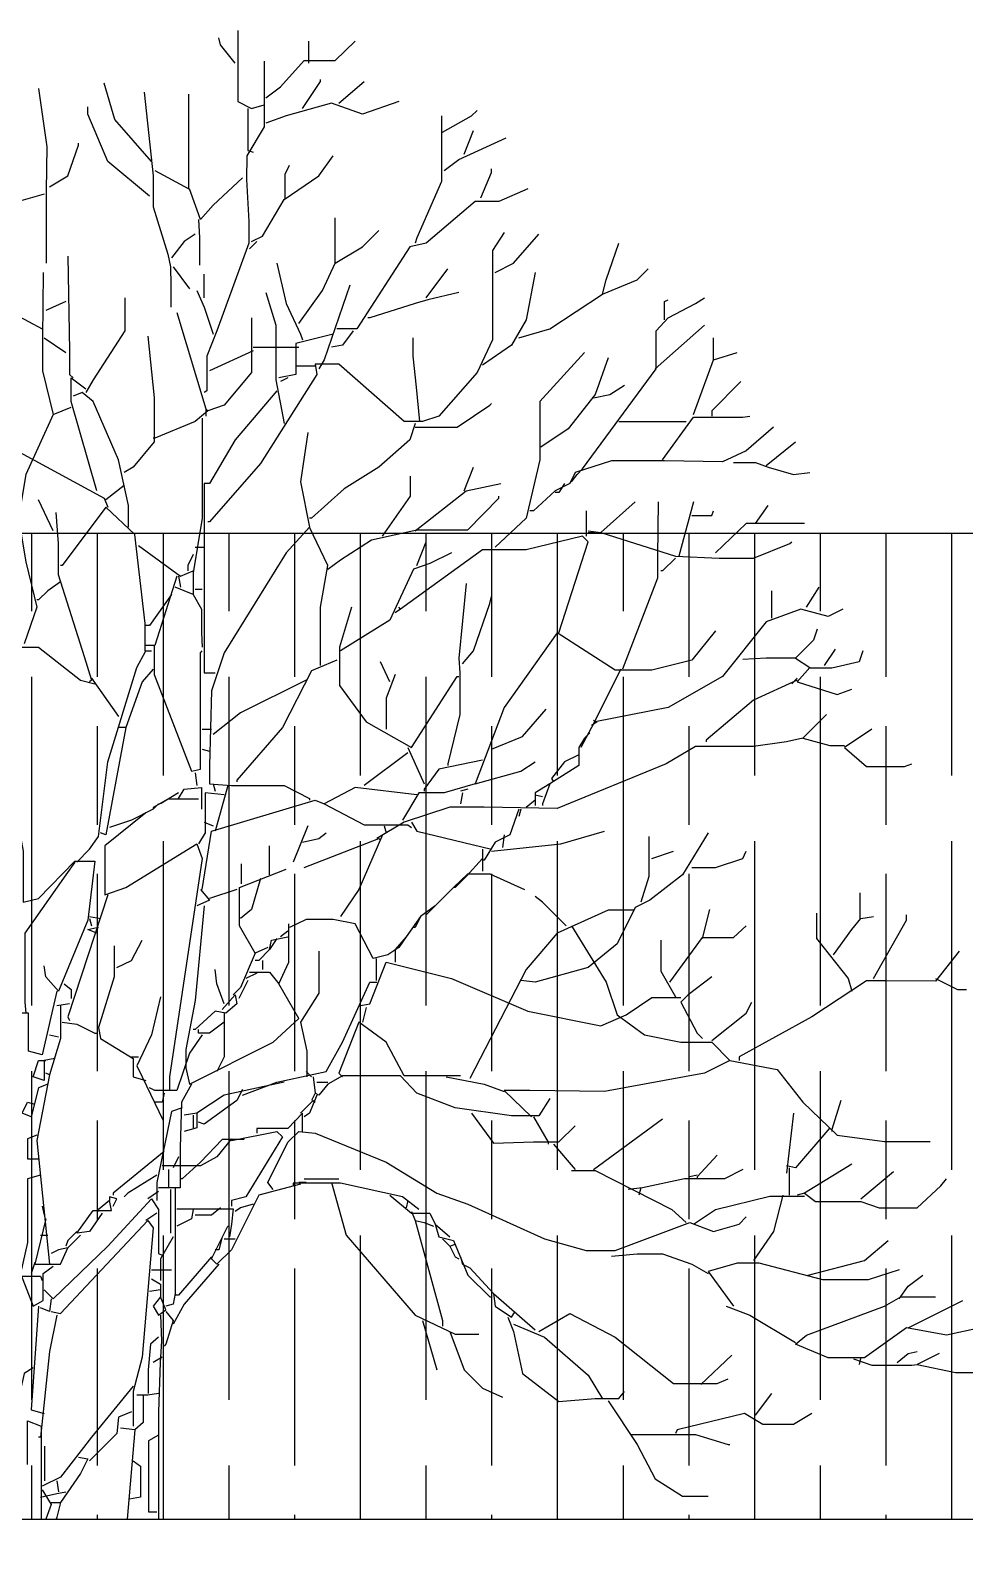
# Model space of a CAD drawing. Header units: centimetres. Extents: x 2004 to 13885, y -3131 to 5891.
# Drawn here: x 13259.6 to 13543.9, y 4264.7 to 4726.9 of the extents above; entities that cross this region are included whole.
import ezdxf

# ---------------------------------------------------------------- set-up
doc = ezdxf.new("R2010")
doc.units = ezdxf.units.CM

msp = doc.modelspace()

# ---------------------------------------------------------------- hatches: boundary and pattern name
at = {"transparency": 33554508}
h = msp.add_hatch(dxfattribs=at)
h.set_pattern_fill('GOST_WOOD', color=256, scale=10)
h.set_pattern_definition([(90, (0, 110.17), (60, -4e-15), [100, -20]), (90, (20, 90.17), (60, -4e-15), [60, -15, 30, -15]), (90, (40, 60.17), (60, -4e-15), [100, -20])])
h.paths.add_polyline_path([(13646.78, 4273.92), (13646.78, 4243.92), (13607.02, 4243.92), (13607.02, 3993.92), (13646.78, 3993.92), (13646.78, 3973.92), (13851.03, 3973.92), (13851.03, 4573.92), (13085.06, 4573.92), (13085.06, 4273.92)])

# ---------------------------------------------------------------- linework, layer by layer
msp.add_line((13085.06, 4573.92), (13851.03, 4573.92))
at = {"color": 84}
for points in [[(13321.86, 4716.9), (13317.44, 4722.44), (13316.88, 4724.65)], [(13322.7, 4726.87), (13322.7, 4705.27), (13326.85, 4703.06), (13330.72, 4704.17)], [(13331.28, 4706.38), (13335.71, 4709.7), (13342.9, 4717.73), (13352.32, 4717.73), (13358.41, 4723.55)], [(13344.29, 4716.9), (13344.29, 4723.55)], [(13330.72, 4717.46), (13330.72, 4697.52), (13325.46, 4688.66), (13325.33, 4681.47), (13326.09, 4668.73), (13326.09, 4662.09), (13316.33, 4635.51), (13313.28, 4627.76), (13313.28, 4617.24), (13312.45, 4616.69)], [(13296.4, 4687), (13285.32, 4699.74), (13282, 4710.81)], [(13342.35, 4703.06), (13347.89, 4711.36), (13347.89, 4711.92)], [(13353.42, 4704.72), (13361.18, 4711.36)], [(13262.07, 4709.15), (13264.56, 4691.43), (13264.42, 4678.14), (13264.35, 4672.61), (13264.35, 4656)], [(13294.18, 4708.04), (13296.95, 4682.57), (13296.95, 4673.16), (13301.38, 4658.77), (13302.21, 4654.89), (13302.35, 4649.35), (13302.35, 4642.71)], [(13297.5, 4684.24), (13307.75, 4678.7), (13307.75, 4707.49)], [(13371.69, 4705.27), (13360.62, 4701.4), (13351.21, 4704.72), (13337.37, 4700.84), (13331.28, 4698.63)], [(13295.84, 4676.48), (13283.11, 4687), (13277.02, 4701.4), (13277.02, 4703.61)], [(13325.74, 4703.06), (13325.74, 4690.33), (13327.4, 4689.77)], [(13384.71, 4700.84), (13384.71, 4680.91), (13377.23, 4663.75), (13376.68, 4662.09)], [(13384.98, 4695.86), (13393.84, 4700.84), (13395.5, 4702.51)], [(13391.63, 4689.22), (13394.4, 4696.42)], [(13265.39, 4679.25), (13270.93, 4682.57), (13274.25, 4691.99), (13274.25, 4692.54)], [(13385.54, 4684.24), (13389.97, 4687.56), (13404.36, 4694.2)], [(13326.85, 4662.64), (13330.17, 4664.3), (13336.81, 4675.38), (13347.33, 4682.57), (13351.76, 4688.66)], [(13337.09, 4675.38), (13337.09, 4683.13), (13338.47, 4685.9)], [(13396.61, 4675.93), (13399.93, 4683.68), (13399.93, 4684.79)], [(13324.08, 4682.02), (13315.22, 4673.72), (13311.35, 4669.29), (13308.02, 4678.7)], [(13411.01, 4678.7), (13402.15, 4674.82), (13394.95, 4674.82), (13380, 4662.09), (13375.02, 4660.98), (13358.96, 4636.07), (13352.87, 4636.07)], [(13263.73, 4677.04), (13255.98, 4674.82), (13254.87, 4674.82)], [(13310.79, 4669.29), (13311.07, 4663.75), (13311.07, 4655.44)], [(13352.32, 4656), (13352.32, 4669.84)], [(13309.68, 4664.86), (13306.36, 4662.64), (13302.49, 4657.66)], [(13403.81, 4665.41), (13400.21, 4659.87), (13400.21, 4632.74), (13395.5, 4622.78), (13383.88, 4609.49), (13378.89, 4607.83), (13373.36, 4607.83), (13353.42, 4625.27), (13346.23, 4625.27), (13346.78, 4622.22), (13329.62, 4595.09), (13314.11, 4577.38), (13313.56, 4577.38)], [(13341.24, 4637.73), (13348.44, 4647.69), (13352.32, 4656), (13360.62, 4660.98), (13365.6, 4665.96)], [(13401.04, 4653.23), (13406.58, 4656), (13414.33, 4664.86)], [(13328.51, 4662.64), (13326.29, 4660.43)], [(13433.71, 4646.59), (13434.81, 4651.01), (13438.69, 4662.09)], [(13270.93, 4658.21), (13271.48, 4629.42), (13271.48, 4622.22), (13272.59, 4621.12)], [(13303.04, 4654.89), (13308.02, 4648.25)], [(13334.6, 4656), (13337.37, 4643.82), (13341.8, 4634.41), (13342.35, 4632.74)], [(13263.45, 4653.23), (13263.31, 4633.3), (13263.31, 4623.33), (13266.5, 4610.04), (13272.03, 4612.26)], [(13312.45, 4645.48), (13312.45, 4652.68)], [(13380, 4645.48), (13386.64, 4654.34)], [(13413.22, 4653.23), (13410.45, 4638.83), (13406.02, 4631.08), (13397.16, 4624.99)], [(13408.24, 4633.3), (13417.65, 4636.07), (13433.71, 4646.59), (13444.23, 4651.01), (13447.55, 4654.34)], [(13288.37, 4645.48), (13288.37, 4635.51), (13278.68, 4620.56), (13276.46, 4616.69)], [(13310.24, 4647.69), (13312.45, 4642.71), (13315.22, 4634.41)], [(13331.28, 4647.14), (13334.32, 4637.17), (13334.32, 4620.56), (13336.81, 4607.28)], [(13356.75, 4649.35), (13348.99, 4626.65), (13347.33, 4623.89)], [(13389.97, 4647.14), (13380.55, 4644.92), (13376.68, 4643.82), (13362.84, 4639.39), (13362.28, 4639.39)], [(13424.29, 4589.56), (13425.95, 4591.77), (13427.62, 4593.43), (13450.04, 4623.89), (13450.04, 4635.51), (13453.64, 4639.39), (13461.94, 4643.82), (13464.71, 4645.48)], [(13270.37, 4644.37), (13264.28, 4641.6)], [(13304.15, 4641.05), (13313.01, 4611.7), (13313.01, 4609.49)], [(13452.53, 4638.83), (13452.53, 4644.37), (13453.64, 4644.92)], [(13254.87, 4640.5), (13263.18, 4636.07)], [(13326.85, 4639.39), (13326.85, 4622.78), (13318.54, 4612.81), (13313.56, 4611.15), (13313.01, 4611.7)], [(13449.76, 4623.89), (13464.71, 4637.17)], [(13263.73, 4633.3), (13270.37, 4628.87)], [(13295.29, 4633.85), (13297.23, 4615.03), (13297.23, 4601.74), (13290.86, 4593.99), (13288.09, 4592.33)], [(13351.76, 4634.41), (13340.41, 4631.64), (13340.41, 4622.22), (13335.15, 4621.12)], [(13357.85, 4635.51), (13354.53, 4631.08), (13351.21, 4630.53)], [(13378.06, 4607.83), (13377.09, 4618.35), (13376.05, 4627.76), (13376.05, 4633.3)], [(13467.48, 4626.65), (13467.48, 4633.3)], [(13327.4, 4629.42), (13314.11, 4623.33)], [(13327.4, 4630.53), (13341.24, 4630.53)], [(13428.17, 4628.87), (13414.6, 4613.92), (13414.6, 4596.2), (13410.45, 4578.48), (13401.04, 4569.63)], [(13435.37, 4627.21), (13431.49, 4616.13), (13423.19, 4605.61), (13414.88, 4600.08)], [(13461.39, 4610.04), (13467.48, 4626.65), (13474.68, 4628.87)], [(13346.23, 4624.72), (13340.69, 4624.72)], [(13279.79, 4586.79), (13272.03, 4613.92), (13272.03, 4621.12), (13276.46, 4617.79)], [(13337.92, 4621.12), (13335.71, 4620.01)], [(13430.94, 4615.03), (13435.92, 4616.13), (13440.35, 4618.9)], [(13475.78, 4620.01), (13466.93, 4611.15), (13466.93, 4609.49)], [(13289.48, 4575.72), (13289.48, 4582.36), (13286.43, 4596.2), (13278.68, 4613.92), (13275.36, 4616.69), (13272.59, 4615.58)], [(13334.6, 4617.24), (13321.86, 4602.29), (13314.11, 4589), (13312.45, 4589)], [(13376.68, 4606.17), (13389.41, 4606.17), (13399.38, 4612.81), (13399.93, 4613.37)], [(13266.5, 4610.04), (13258.19, 4591.77), (13255.98, 4578.48), (13258.19, 4565.2), (13261.52, 4551.36), (13257.64, 4540.28)], [(13313.56, 4611.15), (13309.68, 4607.83), (13297.5, 4602.85), (13296.95, 4602.85)], [(13311.9, 4608.94), (13311.9, 4578.48), (13309.13, 4561.87), (13309.13, 4555.23), (13303.59, 4557.45)], [(13451.98, 4596.2), (13461.39, 4609.21), (13476.34, 4609.21), (13478.55, 4609.49)], [(13344.01, 4604.51), (13341.8, 4589.56), (13344.57, 4575.72)], [(13376.68, 4607.28), (13375.02, 4602.29), (13365.6, 4593.99), (13355.08, 4587.34), (13345.12, 4578.48), (13344.57, 4578.48)], [(13485.75, 4606.17), (13477.45, 4598.97), (13470.25, 4595.65), (13452.53, 4595.93), (13436.47, 4595.93), (13425.4, 4592.33), (13423.74, 4589), (13419.31, 4586.79), (13412.67, 4580.7), (13411.56, 4580.7)], [(13438.69, 4607.83), (13459.17, 4607.83)], [(13241.31, 4559.11), (13241.31, 4581.25), (13250.44, 4601.74), (13282, 4584.58), (13283.11, 4581.81)], [(13483.54, 4594.54), (13492.39, 4601.74)], [(13473.57, 4595.37), (13480.21, 4595.37), (13484.09, 4593.99), (13491.84, 4591.77), (13496.82, 4592.33)], [(13366.71, 4572.95), (13375.29, 4585.13), (13375.29, 4591.22)], [(13391.63, 4586.79), (13394.4, 4593.99)], [(13288.09, 4588.45), (13282.55, 4584.02)], [(13312.45, 4589), (13312.45, 4549.69), (13312.45, 4531.42), (13315.77, 4531.42)], [(13350.1, 4562.98), (13353.98, 4565.75), (13363.39, 4571.84), (13377.23, 4574.89), (13392.73, 4574.89), (13402.15, 4584.58), (13402.15, 4585.13)], [(13376.68, 4574.61), (13392.18, 4586.79), (13402.7, 4589)], [(13422.08, 4589), (13420.42, 4586.24), (13419.31, 4586.24)], [(13266.5, 4574.61), (13262.07, 4584.02)], [(13294.46, 4538.07), (13294.46, 4546.37), (13291.41, 4573.5), (13282.55, 4581.81), (13269.27, 4564.09), (13268.71, 4564.09)], [(13428.72, 4580.7), (13428.72, 4572.95)], [(13443.67, 4583.47), (13433.15, 4574.06), (13455.85, 4566.86), (13469.14, 4566.3), (13479.66, 4566.3), (13490.73, 4570.73), (13491.29, 4571.29)], [(13450.59, 4583.47), (13450.45, 4566.86), (13450.45, 4560.21), (13439.8, 4532.53)], [(13461.39, 4583.47), (13456.96, 4566.86)], [(13460.84, 4579.32), (13466.93, 4579.32), (13467.48, 4580.7)], [(13480.21, 4576.82), (13484.09, 4582.36)], [(13267.33, 4580.15), (13268.02, 4570.73), (13268.02, 4561.32), (13275.91, 4536.41), (13278.13, 4529.21), (13277.57, 4528.65)], [(13495.16, 4576.82), (13477.45, 4576.82), (13468.03, 4567.96)], [(13347.89, 4533.64), (13347.89, 4551.36), (13350.1, 4564.09), (13344.57, 4575.72), (13337.37, 4567.96), (13318.54, 4537.51), (13314.67, 4525.89), (13314.11, 4503.19), (13314.11, 4497.65), (13320.76, 4497.1), (13336.81, 4497.1), (13344.57, 4493.22), (13344.57, 4492.67)], [(13420.42, 4543.6), (13429.28, 4571.29), (13427.62, 4572.95), (13410.45, 4568.8), (13397.16, 4568.8), (13372.25, 4550.8), (13371.69, 4551.36)], [(13377.23, 4564.09), (13380, 4571.29)], [(13429.28, 4574.61), (13433.15, 4574.06)], [(13429.28, 4574.06), (13431.49, 4574.06)], [(13292.52, 4570.18), (13305.25, 4560.77), (13309.13, 4562.43)], [(13309.13, 4567.41), (13307.47, 4564.09), (13307.47, 4562.43)], [(13309.68, 4569.63), (13312.45, 4569.63)], [(13387.75, 4567.96), (13381.11, 4564.64), (13376.12, 4562.98), (13368.93, 4547.48), (13353.98, 4538.07)], [(13455.85, 4566.3), (13451.98, 4562.43), (13451.42, 4562.43)], [(13268.71, 4559.11), (13264.84, 4556.34), (13262.07, 4553.57), (13261.52, 4553.57)], [(13304.15, 4560.77), (13297.5, 4539.73), (13294.74, 4539.73)], [(13304.7, 4560.77), (13305.25, 4557.45)], [(13392.18, 4558.55), (13389.97, 4535.85), (13390.24, 4531.42), (13390.24, 4518.69), (13386.64, 4503.74), (13386.64, 4503.19)], [(13495.72, 4551.36), (13499.59, 4557.45)], [(13302.49, 4555.23), (13295.84, 4545.82), (13294.74, 4545.82)], [(13309.13, 4555.23), (13311.62, 4550.8), (13311.62, 4543.6), (13311.9, 4539.17)], [(13309.68, 4556.89), (13311.9, 4556.89)], [(13391.07, 4534.19), (13394.4, 4538.07), (13399.38, 4552.46), (13399.93, 4554.68)], [(13485.2, 4548.03), (13485.2, 4556.34)], [(13357.3, 4551.36), (13353.7, 4539.17), (13353.7, 4527.55), (13361.73, 4516.47), (13375.57, 4508.72), (13389.41, 4530.32), (13389.97, 4530.32)], [(13372.25, 4550.8), (13370.59, 4549.69)], [(13506.79, 4550.8), (13502.36, 4548.59), (13494.06, 4550.8), (13483.54, 4546.93), (13470.25, 4530.32), (13453.64, 4520.9), (13431.49, 4516.47), (13430.94, 4517.03)], [(13468.03, 4544.16), (13460.84, 4535.3), (13448.65, 4532.25), (13437.58, 4532.25), (13419.86, 4543.6), (13403.81, 4520.9), (13394.95, 4497.65), (13385.54, 4494.88), (13377.79, 4494.88), (13372.8, 4486.58)], [(13499.04, 4544.71), (13497.93, 4541.39), (13492.39, 4535.85), (13496.82, 4533.08), (13492.95, 4528.65), (13505.13, 4524.78), (13509.56, 4526.44)], [(13255.42, 4540.84), (13254.87, 4538.07), (13250.16, 4526.99), (13250.16, 4515.37), (13257.36, 4477.16), (13257.36, 4461.66), (13262.07, 4462.77), (13273.14, 4474.12), (13279.23, 4474.12), (13277.02, 4456.12), (13268.16, 4434.53), (13264.28, 4438.96), (13263.73, 4442.28)], [(13255.98, 4539.17), (13262.07, 4539.17), (13274.8, 4529.21), (13279.23, 4528.1)], [(13297.23, 4539.73), (13297.23, 4530.87), (13308.58, 4501.53), (13311.35, 4502.08), (13311.35, 4537.51), (13311.9, 4538.07)], [(13273.7, 4473.84), (13277.57, 4477.72), (13280.34, 4481.59), (13283.11, 4504.29), (13291.97, 4533.08), (13294.74, 4538.07), (13296.4, 4538.07)], [(13352.87, 4535.3), (13345.12, 4531.98), (13336.26, 4514.81), (13322.42, 4498.76), (13322.42, 4498.2)], [(13368.93, 4528.65), (13366.16, 4534.74)], [(13476.34, 4535.58), (13483.54, 4535.99), (13492.39, 4535.99)], [(13512.88, 4538.07), (13511.77, 4534.74), (13503.47, 4532.81), (13496.82, 4532.81)], [(13501.25, 4533.64), (13504.57, 4538.62)], [(13278.13, 4529.76), (13286.43, 4518.14)], [(13296.95, 4532.53), (13293.63, 4528.65), (13288.64, 4514.81), (13286.43, 4514.81)], [(13370.59, 4530.87), (13367.82, 4523.67), (13367.82, 4514.26)], [(13439.24, 4532.53), (13430.38, 4514.81), (13427.06, 4508.72)], [(13492.95, 4529.76), (13491.29, 4528.1)], [(13343.46, 4529.21), (13323.53, 4519.24), (13315.22, 4512.6)], [(13492.95, 4529.21), (13479.66, 4523.12), (13465.26, 4510.94), (13465.26, 4510.38)], [(13399.93, 4508.17), (13409.34, 4512.04), (13416.54, 4520.35)], [(13432.04, 4516.47), (13430.38, 4515.37)], [(13501.81, 4518.69), (13494.61, 4511.49), (13502.91, 4509.28), (13507.34, 4509.28)], [(13288.64, 4514.81), (13282.55, 4482.15), (13280.89, 4482.7)], [(13311.9, 4514.26), (13314.67, 4514.26)], [(13494.61, 4511.49), (13489.63, 4510.38), (13479.66, 4509), (13461.94, 4509), (13453.08, 4503.74), (13419.86, 4490.18), (13397.72, 4490.59), (13387.2, 4490.59), (13373.36, 4486.02), (13365.05, 4481.04)], [(13429.83, 4513.15), (13428.17, 4511.49), (13426.51, 4508.72), (13426.51, 4503.19), (13417.65, 4497.65), (13413.22, 4494.88), (13413.22, 4491.01)], [(13515.65, 4514.26), (13507.34, 4508.72), (13513.99, 4502.91), (13525.61, 4502.91), (13527.83, 4503.74)], [(13311.9, 4508.17), (13314.11, 4507.62)], [(13374.46, 4507.06), (13361.18, 4497.1)], [(13374.46, 4508.72), (13379.45, 4497.65)], [(13397.16, 4504.85), (13383.88, 4502.08), (13379.45, 4495.99), (13379.45, 4495.43)], [(13394.95, 4497.65), (13408.79, 4501.53), (13413.22, 4504.29)], [(13426.51, 4506.51), (13422.08, 4504.29), (13418.2, 4499.31), (13418.76, 4498.2)], [(13309.68, 4500.97), (13310.24, 4497.1)], [(13315.22, 4497.65), (13315.77, 4495.43)], [(13417.65, 4497.65), (13415.43, 4491.56), (13415.43, 4491.01)], [(13310.79, 4492.94), (13301.38, 4492.94), (13296.95, 4490.45), (13296.95, 4489.9)], [(13304.7, 4494.88), (13299.16, 4491.56)], [(13304.7, 4493.22), (13306.36, 4495.99), (13311.62, 4496.54), (13311.62, 4489.9)], [(13318.54, 4494.33), (13312.73, 4494.88), (13312.73, 4482.7), (13310.79, 4479.38)], [(13311.9, 4465.54), (13314.67, 4483.25), (13346.23, 4492.67), (13348.99, 4491.56)], [(13319.65, 4497.1), (13315.77, 4483.25)], [(13377.23, 4494.33), (13358.41, 4496.54), (13348.99, 4491.56), (13361.18, 4485.19), (13374.46, 4485.19), (13375.57, 4484.36)], [(13392.73, 4495.99), (13390.52, 4495.43)], [(13391.07, 4494.88), (13390.52, 4491.56)], [(13413.22, 4492.67), (13410.45, 4490.45)], [(13413.22, 4494.33), (13415.43, 4493.77)], [(13294.74, 4488.79), (13282.28, 4478.82), (13282.28, 4463.88), (13288.64, 4466.09), (13310.24, 4479.38), (13311.9, 4474.95), (13301.93, 4408.51), (13301.93, 4404.63)], [(13298.61, 4491.56), (13296.95, 4489.9), (13290.31, 4486.58), (13283.66, 4484.36)], [(13408.24, 4489.9), (13405.47, 4482.15), (13401.04, 4479.93), (13397.72, 4474.4), (13397.16, 4474.4)], [(13408.79, 4489.9), (13408.24, 4487.68)], [(13312.45, 4486.02), (13315.22, 4484.91)], [(13344.01, 4484.91), (13339.58, 4473.84)], [(13367.27, 4484.91), (13367.82, 4482.7)], [(13375.57, 4486.02), (13377.23, 4483.25), (13399.93, 4477.72)], [(13332.38, 4469.97), (13332.38, 4478.82)], [(13342.35, 4479.93), (13347.33, 4481.04), (13349.55, 4482.7)], [(13342.9, 4472.18), (13365.6, 4481.04), (13366.16, 4480.49)], [(13366.71, 4482.15), (13359.51, 4465.54), (13353.98, 4457.23)], [(13399.93, 4477.16), (13420.97, 4479.38), (13434.26, 4483.25)], [(13403.81, 4482.15), (13403.25, 4478.27)], [(13465.82, 4482.7), (13458.07, 4469.97), (13448.1, 4462.21), (13443.67, 4460), (13438.13, 4448.93), (13429.28, 4441.73), (13413.22, 4437.3), (13408.79, 4437.85)], [(13447.82, 4481.59), (13447.82, 4469.41), (13445.33, 4461.66)], [(13397.16, 4474.95), (13392.18, 4469.41), (13388.86, 4466.09), (13388.3, 4466.09)], [(13397.16, 4477.72), (13397.16, 4471.07)], [(13448.65, 4474.95), (13455.3, 4477.16)], [(13460.84, 4472.18), (13468.03, 4472.18), (13476.34, 4474.95), (13477.45, 4477.16)], [(13273.14, 4473.84), (13270.37, 4469.97), (13257.92, 4452.25), (13257.92, 4431.21), (13258.19, 4427.89)], [(13331.83, 4447.82), (13327.96, 4446.16), (13323.25, 4454.46), (13323.25, 4466.09), (13337.37, 4471.63)], [(13323.8, 4467.2), (13323.8, 4473.29)], [(13380, 4457.79), (13388.3, 4466.09), (13392.73, 4470.24), (13399.38, 4470.24), (13409.9, 4465.54)], [(13311.35, 4465.54), (13314.11, 4462.21), (13310.24, 4460.55)], [(13322.42, 4465.54), (13314.11, 4462.77)], [(13329.62, 4468.86), (13326.85, 4459.45), (13323.53, 4456.68)], [(13283.11, 4463.88), (13270.93, 4426.78), (13271.48, 4425.67)], [(13312.45, 4460.55), (13309.68, 4431.76), (13306.92, 4416.81), (13306.92, 4411.28), (13308.02, 4406.29), (13333.49, 4419.03), (13341.24, 4426.23), (13335.15, 4436.75), (13338.2, 4443.39), (13338.2, 4455.02)], [(13382.77, 4460.55), (13378.34, 4457.23), (13373.91, 4451.14), (13370.59, 4447.27), (13370.59, 4443.39)], [(13422.63, 4454.46), (13415.43, 4461.66), (13413.22, 4463.32)], [(13512.05, 4456.68), (13512.05, 4464.43)], [(13277.57, 4457.23), (13280.89, 4456.68)], [(13277.57, 4456.68), (13278.13, 4454.46)], [(13373.91, 4451.14), (13371.69, 4447.82), (13368.37, 4445.6), (13363.94, 4444.5), (13358.41, 4455.02), (13351.76, 4456.4), (13343.46, 4456.4), (13338.47, 4453.91)], [(13378.34, 4457.23), (13376.68, 4453.91), (13376.12, 4453.91)], [(13443.12, 4459.17), (13435.37, 4459.17), (13419.86, 4452.25), (13410.45, 4441.18), (13393.29, 4407.96)], [(13464.16, 4450.59), (13466.37, 4459.45)], [(13498.76, 4458.34), (13498.76, 4450.59), (13508.45, 4438.41), (13509.56, 4434.53)], [(13504.02, 4445.6), (13509.56, 4453.36), (13512.33, 4456.68), (13516.2, 4457.23)], [(13516.2, 4438.41), (13526.17, 4456.12), (13526.17, 4457.79)], [(13279.79, 4452.25), (13277.02, 4453.36), (13279.79, 4453.91), (13280.34, 4453.91)], [(13334.6, 4450.59), (13332.38, 4447.27), (13332.94, 4450.03), (13337.92, 4451.14)], [(13337.92, 4452.8), (13335.71, 4451.14)], [(13424.29, 4454.46), (13434.81, 4437.3), (13438.13, 4427.33), (13446.44, 4421.24), (13457.51, 4419.03), (13466.93, 4419.03), (13472.46, 4413.49), (13464.71, 4409.62), (13434.26, 4404.08), (13411.56, 4404.36), (13403.81, 4404.36), (13412.11, 4396.33)], [(13454.19, 4437.3), (13464.16, 4450.86), (13473.57, 4450.86), (13477.45, 4454.46)], [(13285.05, 4448.37), (13285.05, 4438.96), (13280.34, 4423.46), (13280.89, 4420.14), (13290.86, 4414.05), (13290.86, 4408.51), (13294.74, 4407.4)], [(13285.88, 4441.73), (13290.31, 4443.94), (13293.63, 4450.03)], [(13332.38, 4447.27), (13329.06, 4443.94), (13327.96, 4443.94)], [(13347.33, 4446.71), (13347.33, 4433.98), (13341.8, 4425.12), (13343.73, 4416.26), (13343.73, 4408.51)], [(13451.42, 4450.03), (13451.42, 4440.62), (13455.85, 4432.87)], [(13542.22, 4446.71), (13535.03, 4437.58), (13520.08, 4437.72), (13513.99, 4437.72), (13497.38, 4426.78), (13475.23, 4414.6), (13475.23, 4413.49)], [(13327.96, 4446.16), (13323.53, 4435.64), (13321.31, 4433.42)], [(13330.17, 4443.94), (13330.17, 4441.18)], [(13359.51, 4430.1), (13362.84, 4430.66), (13367.82, 4443.39), (13387.75, 4438.41), (13411.01, 4428.44), (13433.15, 4424.01), (13440.9, 4427.33), (13448.65, 4432.59), (13457.51, 4432.59)], [(13364.77, 4444.5), (13364.77, 4437.85)], [(13318.54, 4430.66), (13316.33, 4436.75), (13315.77, 4441.18)], [(13325.74, 4437.85), (13322.97, 4432.32)], [(13324.08, 4402.97), (13334.6, 4406.85), (13349.55, 4410.17), (13354.53, 4419.03), (13362.84, 4437.3), (13365.05, 4437.3)], [(13328.51, 4440.07), (13325.19, 4438.41)], [(13326.29, 4440.35), (13332.38, 4440.35), (13335.15, 4436.75)], [(13466.93, 4438.96), (13459.73, 4433.42), (13457.51, 4431.21), (13462.5, 4421.8), (13464.16, 4420.14)], [(13535.03, 4438.41), (13541.67, 4435.09), (13544.44, 4435.09)], [(13267.61, 4434.53), (13263.18, 4415.15), (13259.02, 4416.26), (13259.02, 4427.89), (13256.53, 4427.89)], [(13269.82, 4436.75), (13272.03, 4435.09), (13272.03, 4432.32)], [(13299.16, 4432.87), (13296.4, 4421.24), (13291.97, 4411.83), (13293.63, 4408.51), (13299.99, 4395.22), (13299.99, 4389.13)], [(13317.99, 4428.99), (13321.86, 4433.42), (13322.42, 4430.66), (13319.1, 4427.89), (13315.77, 4428.44), (13309.68, 4422.9), (13309.13, 4422.9)], [(13268.71, 4430.1), (13268.71, 4420.14), (13265.39, 4409.06), (13264.28, 4409.62)], [(13271.48, 4430.66), (13267.61, 4430.1)], [(13361.73, 4429.55), (13360.62, 4425.12)], [(13466.93, 4419.58), (13477.45, 4427.89), (13479.11, 4431.21)], [(13269.27, 4425.12), (13273.7, 4424.57), (13279.23, 4421.8), (13279.79, 4421.8)], [(13318.54, 4425.12), (13314.11, 4421.8), (13310.79, 4421.8), (13310.79, 4422.9)], [(13318.54, 4427.89), (13318.54, 4414.6), (13316.33, 4410.17)], [(13390.52, 4408.79), (13373.36, 4408.79), (13367.82, 4419.03), (13359.51, 4425.12), (13353.42, 4409.62), (13354.53, 4408.51)], [(13265.39, 4421.24), (13268.16, 4420.69)], [(13311.9, 4421.24), (13308.02, 4415.71), (13304.15, 4404.36), (13297.5, 4404.36), (13295.84, 4405.19)], [(13290.31, 4414.6), (13292.52, 4414.6)], [(13267.05, 4414.05), (13263.73, 4413.49), (13263.73, 4407.4), (13260.41, 4408.51), (13262.07, 4413.49), (13264.28, 4413.49)], [(13343.46, 4410.17), (13345.12, 4408.51)], [(13472.46, 4413.49), (13486.86, 4410.72), (13494.61, 4400.76), (13505.13, 4390.79), (13519.52, 4388.85), (13533.37, 4388.85)], [(13264.84, 4406.29), (13262.07, 4405.19), (13259.85, 4396.33), (13257.09, 4397.44), (13258.75, 4400.76), (13260.96, 4400.2)], [(13265.39, 4409.06), (13261.52, 4389.13), (13265.39, 4351.48)], [(13308.58, 4406.29), (13305.53, 4400.76), (13305.12, 4386.92), (13305.12, 4374.74), (13298.61, 4374.74)], [(13336.81, 4406.85), (13318.54, 4402.97), (13310.24, 4397.44), (13310.24, 4393.01), (13306.36, 4391.9)], [(13345.67, 4408.51), (13346.23, 4403.53), (13345.12, 4401.31)], [(13417.65, 4401.86), (13414.33, 4396.61), (13406.02, 4396.61), (13388.86, 4399.1), (13377.23, 4403.53), (13372.25, 4408.79), (13354.53, 4408.79), (13350.1, 4406.29), (13347.33, 4402.97), (13346.23, 4403.53)], [(13346.78, 4406.85), (13350.1, 4406.85)], [(13386.09, 4408.51), (13397.72, 4406.29), (13403.81, 4404.08)], [(13300.27, 4403.53), (13299.72, 4400.76), (13297.5, 4400.76)], [(13324.08, 4404.63), (13322.42, 4401.31), (13312.45, 4394.11), (13310.79, 4394.67)], [(13341.8, 4397.44), (13345.67, 4401.31), (13346.23, 4400.76)], [(13346.78, 4402.97), (13344.57, 4397.44), (13342.9, 4396.33)], [(13506.24, 4401.31), (13503.47, 4392.45), (13503.47, 4391.9)], [(13305.81, 4399.1), (13302.49, 4397.99), (13298.06, 4376.4), (13298.06, 4370.86)], [(13310.24, 4397.44), (13306.36, 4396.88)], [(13309.13, 4396.88), (13309.13, 4393.01)], [(13342.35, 4391.9), (13342.35, 4397.44), (13337.92, 4392.73), (13328.51, 4392.73), (13328.51, 4391.35)], [(13393.84, 4397.44), (13400.49, 4388.3), (13412.67, 4388.72), (13420.42, 4388.72), (13425.4, 4393.56)], [(13412.67, 4396.33), (13417.1, 4388.58), (13417.1, 4388.02)], [(13430.94, 4380.27), (13451.98, 4395.77)], [(13491.84, 4397.44), (13489.63, 4379.16)], [(13320.76, 4389.13), (13334.6, 4391.9), (13336.26, 4390.24), (13325.19, 4371.97), (13320.76, 4370.86), (13320.76, 4369.2)], [(13333.49, 4374.18), (13331.83, 4376.4), (13337.92, 4388.58), (13341.24, 4391.9), (13346.23, 4391.35), (13367.82, 4382.49), (13383.32, 4373.07), (13392.73, 4369.75), (13415.99, 4359.23), (13428.72, 4355.63), (13437.58, 4355.63), (13460.28, 4364.22), (13467.48, 4361.45), (13475.23, 4363.66), (13477.45, 4365.88)], [(13502.91, 4393.01), (13492.39, 4380.83), (13489.63, 4381.38)], [(13261.52, 4390.79), (13258.75, 4389.68), (13258.75, 4383.59), (13262.07, 4383.59)], [(13320.76, 4389.68), (13316.33, 4384.15), (13311.35, 4381.38), (13299.72, 4381.38)], [(13324.63, 4389.41), (13317.99, 4389.41), (13311.35, 4382.49), (13305.81, 4377.5), (13305.25, 4377.5)], [(13418.76, 4388.02), (13425.4, 4380.27)], [(13300.27, 4385.81), (13284.77, 4373.07), (13284.77, 4372.52)], [(13304.7, 4384.15), (13303.04, 4380.83)], [(13468.59, 4384.7), (13462.5, 4378.06), (13462.5, 4377.5)], [(13509.56, 4381.93), (13495.16, 4373.07), (13492.95, 4372.52)], [(13262.62, 4378.61), (13258.75, 4377.5), (13258.75, 4358.13), (13256.53, 4348.71), (13260.41, 4338.75), (13263.45, 4340.41), (13263.45, 4348.71), (13266.5, 4350.93)], [(13298.06, 4378.61), (13289.2, 4373.07), (13288.09, 4371.97)], [(13301.66, 4380.27), (13301.66, 4374.74)], [(13342.9, 4377.5), (13351.76, 4377.5), (13353.42, 4377.5)], [(13424.29, 4380), (13431.49, 4380), (13454.74, 4368.09), (13459.17, 4364.22)], [(13476.34, 4380.27), (13470.8, 4377.5), (13458.62, 4377.5), (13445.89, 4374.74), (13441.46, 4374.18)], [(13462.5, 4378.61), (13460.28, 4378.06)], [(13490.46, 4380.83), (13490.46, 4372.52)], [(13495.16, 4373.07), (13498.48, 4370.58), (13512.33, 4370.58), (13517.86, 4368.64), (13529.49, 4368.64), (13536.69, 4375.29), (13538.35, 4377.5)], [(13512.33, 4371.41), (13522.29, 4379.72)], [(13298.61, 4373.63), (13295.29, 4371.41)], [(13303.59, 4374.74), (13303.59, 4342.62), (13303.04, 4339.3), (13300.83, 4338.75)], [(13302.21, 4374.18), (13302.21, 4360.89)], [(13341.8, 4375.84), (13329.06, 4372.52), (13320.76, 4355.91), (13316.33, 4351.48), (13314.67, 4353.14), (13319.65, 4363.11), (13320.2, 4363.11)], [(13377.79, 4368.09), (13372.8, 4371.97), (13353.98, 4376.12), (13339.58, 4376.12), (13339.58, 4375.29)], [(13343.46, 4376.4), (13341.24, 4376.4)], [(13351.21, 4376.4), (13355.64, 4360.34), (13376.68, 4335.98), (13388.86, 4330.17), (13396.06, 4330.17)], [(13368.93, 4372.52), (13375.57, 4366.98), (13381.11, 4366.98), (13382.77, 4363.66), (13383.88, 4359.79), (13388.3, 4358.68), (13392.73, 4348.16), (13399.38, 4341.52), (13399.93, 4341.52)], [(13445.33, 4374.74), (13444.78, 4372.52)], [(13488.52, 4372.52), (13485.75, 4361.45), (13479.66, 4352.59)], [(13263.18, 4369.2), (13263.73, 4366.43)], [(13263.73, 4343.73), (13266.5, 4340.96), (13283.11, 4357.02), (13296.4, 4371.41), (13298.61, 4368.09), (13298.61, 4354.8), (13299.72, 4354.25)], [(13281.45, 4366.98), (13277.57, 4361.45), (13273.7, 4360.89), (13278.68, 4367.81), (13284.22, 4367.81), (13283.66, 4370.86), (13280.34, 4368.09), (13280.34, 4367.54)], [(13284.77, 4369.2), (13285.88, 4371.41), (13283.66, 4371.97), (13283.66, 4370.86)], [(13304.15, 4368.37), (13321.31, 4368.37), (13320.76, 4363.66), (13320.2, 4359.79)], [(13309.13, 4368.09), (13308.58, 4365.32), (13304.15, 4363.11)], [(13317.44, 4368.64), (13314.67, 4366.43), (13309.68, 4366.43)], [(13327.4, 4369.75), (13323.53, 4368.64), (13321.86, 4367.54)], [(13374.46, 4370.86), (13373.91, 4368.64)], [(13461.39, 4363.66), (13468.03, 4368.09), (13484.64, 4372.24), (13495.16, 4372.24)], [(13264.28, 4365.32), (13260.96, 4351.48), (13268.71, 4351.48), (13270.93, 4356.46)], [(13265.94, 4337.09), (13268.71, 4336.53), (13287.54, 4356.46), (13295.29, 4364.77), (13296.95, 4362.55), (13293.63, 4323.24), (13290.86, 4312.72), (13290.86, 4302.21)], [(13298.06, 4366.98), (13294.74, 4364.77)], [(13375.57, 4367.54), (13376.68, 4364.77), (13379.45, 4364.22), (13382.21, 4363.11)], [(13376.68, 4364.77), (13384.98, 4334.32), (13384.98, 4332.66)], [(13382.77, 4363.66), (13387.2, 4359.79)], [(13262.62, 4360.34), (13264.84, 4360.34)], [(13274.8, 4360.34), (13270.93, 4356.46), (13268.16, 4355.91), (13265.94, 4354.8)], [(13273.7, 4361.45), (13270.93, 4358.68), (13270.37, 4357.02)], [(13303.04, 4359.79), (13299.16, 4353.14), (13299.16, 4346.5)], [(13317.99, 4359.79), (13316.88, 4355.91), (13315.77, 4355.91)], [(13318.54, 4359.23), (13321.86, 4359.23)], [(13384.98, 4359.23), (13387.2, 4357.02), (13388.86, 4357.57)], [(13496.27, 4348.16), (13513.43, 4352.59), (13520.63, 4358.68)], [(13387.2, 4357.02), (13388.86, 4353.7), (13389.97, 4353.14)], [(13436.47, 4353.97), (13444.23, 4354.67), (13451.98, 4354.67), (13460.84, 4351.48), (13465.82, 4348.71)], [(13260.96, 4352.04), (13259.85, 4348.71)], [(13296.4, 4349.82), (13302.49, 4349.82)], [(13316.88, 4351.48), (13306.36, 4339.3), (13303.04, 4333.21)], [(13314.67, 4353.7), (13304.7, 4342.07), (13303.59, 4342.07)], [(13390.52, 4353.7), (13391.07, 4351.48), (13393.29, 4350.37), (13400.49, 4342.62), (13401.04, 4338.75), (13406.02, 4335.43), (13407.13, 4337.09)], [(13523.95, 4349.82), (13514.54, 4346.78), (13500.7, 4346.78), (13481.32, 4351.76), (13474.68, 4351.76), (13465.82, 4349.27), (13473.57, 4338.75)], [(13257.09, 4347.88), (13262.62, 4347.88), (13263.18, 4346.5)], [(13296.4, 4347.05), (13299.16, 4345.39), (13299.16, 4341.52)], [(13523.95, 4340.96), (13526.72, 4344.84), (13531.15, 4348.16)], [(13265.94, 4340.96), (13265.39, 4337.09), (13262.62, 4338.19)], [(13299.16, 4343.73), (13295.84, 4343.18)], [(13299.16, 4341.52), (13296.95, 4338.75), (13298.61, 4335.98), (13300.83, 4337.64), (13299.16, 4341.52)], [(13400.49, 4342.62), (13413.22, 4331.55)], [(13551.08, 4332.66), (13538.35, 4329.89), (13526.17, 4332.1), (13513.43, 4322.97), (13502.36, 4322.97), (13492.39, 4327.12), (13495.72, 4329.89), (13519.52, 4338.75), (13524.51, 4341.52), (13535.03, 4341.52)], [(13526.72, 4332.1), (13543.33, 4340.41)], [(13262.07, 4338.75), (13259.85, 4307.19), (13263.73, 4306.08)], [(13267.61, 4335.98), (13265.39, 4324.91), (13262.62, 4298.88), (13262.07, 4298.88)], [(13299.16, 4335.98), (13299.44, 4328.23), (13299.03, 4321.58), (13298.54, 4306.63), (13298.54, 4273.92)], [(13300.83, 4337.09), (13303.04, 4334.32), (13300.83, 4327.12), (13300.27, 4326.57)], [(13414.33, 4331), (13423.74, 4336.53), (13437.58, 4329.33), (13455.3, 4315.22), (13468.59, 4315.22), (13471.91, 4316.6)], [(13471.35, 4338.75), (13478.55, 4335.98), (13492.39, 4327.67)], [(13378.89, 4334.32), (13383.32, 4319.37)], [(13387.2, 4331), (13391.63, 4319.37), (13397.16, 4313.83), (13403.25, 4311.06)], [(13404.91, 4335.43), (13406.58, 4331), (13409.34, 4318.26), (13420.42, 4309.68), (13431.49, 4310.65), (13438.69, 4310.65), (13440.35, 4312.72)], [(13406.58, 4333.21), (13415.99, 4329.33), (13429.28, 4317.71), (13433.71, 4310.51)], [(13298.61, 4329.33), (13296.12, 4327.12), (13295.43, 4319.37), (13295.43, 4312.17)], [(13299.72, 4323.24), (13296.95, 4321.58)], [(13463.6, 4314.94), (13473.02, 4323.8)], [(13510.11, 4322.69), (13515.65, 4320.75), (13527.83, 4320.75), (13529.49, 4321.03)], [(13512.33, 4323.24), (13511.77, 4321.03)], [(13523.4, 4321.58), (13526.72, 4324.35), (13529.49, 4324.91)], [(13536.13, 4324.35), (13529.49, 4321.03), (13541.12, 4318.54), (13551.64, 4318.54), (13555.51, 4323.24), (13555.51, 4323.8)], [(13260.41, 4319.92), (13257.64, 4318.26), (13256.53, 4313.28)], [(13290.86, 4314.39), (13278.13, 4298.88), (13268.71, 4286.7), (13263.18, 4283.93)], [(13293.9, 4311.62), (13293.9, 4303.31), (13291.41, 4301.1), (13286.98, 4301.65)], [(13298.61, 4312.17), (13295.29, 4311.62), (13291.97, 4311.62)], [(13435.37, 4309.96), (13444.23, 4296.67), (13449.76, 4286.15), (13458.07, 4280.89), (13465.82, 4280.89)], [(13480.21, 4305.53), (13485.2, 4312.17)], [(13258.75, 4290.58), (13258.75, 4303.87), (13262.9, 4302.21), (13262.9, 4273.92), (13264.37, 4273.92)], [(13290.31, 4306.63), (13286.43, 4304.97), (13285.88, 4299.99), (13277.57, 4291.69)], [(13497.38, 4306.08), (13491.84, 4302.76), (13482.43, 4302.76), (13476.89, 4306.08), (13456.41, 4301.1), (13455.85, 4299.99)], [(13291.41, 4301.1), (13289.01, 4273.92)], [(13298.61, 4299.44), (13295.57, 4297.78), (13295.57, 4276.18), (13298.06, 4276.18)], [(13442.56, 4299.71), (13461.94, 4299.71), (13471.91, 4296.67), (13472.46, 4296.67)], [(13264.01, 4285.6), (13264.01, 4296.11)], [(13274.25, 4292.79), (13277.02, 4292.24), (13274.8, 4287.81), (13268.71, 4278.95), (13267.61, 4274.52), (13267.45, 4273.92)], [(13290.86, 4291.69), (13293.07, 4290.02), (13293.07, 4280.61), (13289.75, 4280.06)], [(13267.61, 4285.6), (13268.16, 4282.27)], [(13262.62, 4280.61), (13267.61, 4281.72), (13270.37, 4282.27)], [(13263.18, 4282.83), (13265.94, 4278.4), (13264.28, 4273.97), (13264.37, 4273.92)], [(13265.94, 4278.95), (13268.71, 4278.95)]]:
    msp.add_lwpolyline(points, dxfattribs=at)
msp.add_lwpolyline([(13085.06, 4273.92), (13646.78, 4273.92), (13646.78, 4243.92), (13085.06, 4243.92)])

doc.saveas('drawing.dxf')
